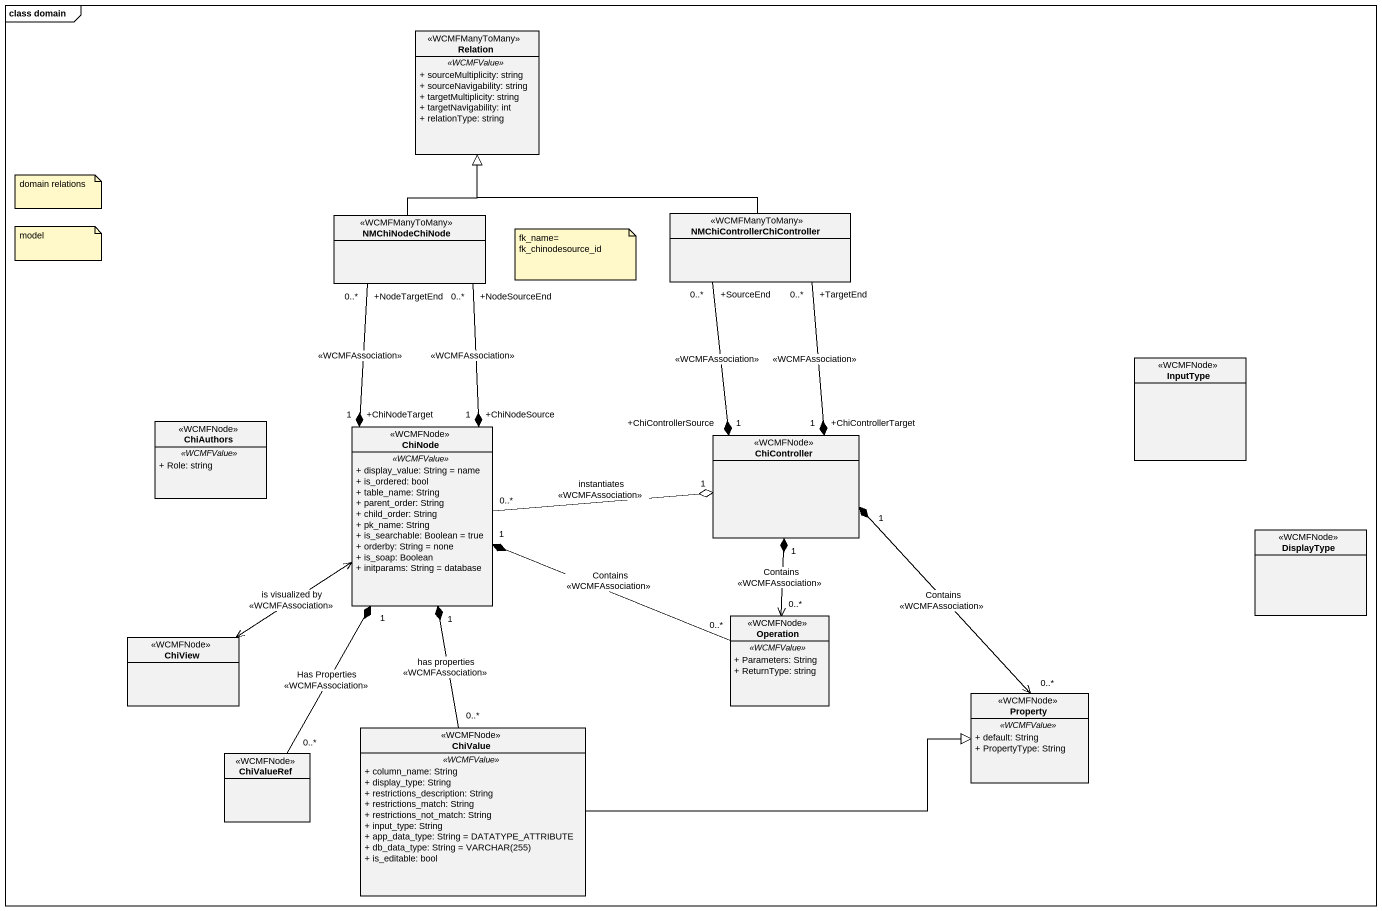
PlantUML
@startuml
mainframe class domain
hide circle
hide empty members
skinparam classAttributeIconSize 0
class Relation <<WCMFManyToMany>> {
  .. <<WCMFValue>> ..
  + sourceMultiplicity: string
  + sourceNavigability: string
  + targetMultiplicity: string
  + targetNavigability: int
  + relationType: string
}
class NMChiNodeChiNode <<WCMFManyToMany>>
class NMChiControllerChiController <<WCMFManyToMany>>
class InputType <<WCMFNode>>
class ChiAuthors <<WCMFNode>> {
  .. <<WCMFValue>> ..
  + Role: string
}
class ChiNode <<WCMFNode>> {
  .. <<WCMFValue>> ..
  + display_value: String = name
  + is_ordered: bool
  + table_name: String
  + parent_order: String
  + child_order: String
  + pk_name: String
  + is_searchable: Boolean = true
  + orderby: String = none
  + is_soap: Boolean
  + initparams: String = database
}
class ChiController <<WCMFNode>>
class DisplayType <<WCMFNode>>
class Operation <<WCMFNode>> {
  .. <<WCMFValue>> ..
  + Parameters: String
  + ReturnType: string
}
class ChiView <<WCMFNode>>
class Property <<WCMFNode>> {
  .. <<WCMFValue>> ..
  + default: String
  + PropertyType: String
}
class ChiValue <<WCMFNode>> {
  .. <<WCMFValue>> ..
  + column_name: String
  + display_type: String
  + restrictions_description: String
  + restrictions_match: String
  + restrictions_not_match: String
  + input_type: String
  + app_data_type: String = DATATYPE_ATTRIBUTE
  {field} + db_data_type: String = VARCHAR(255)
  + is_editable: bool
}
class ChiValueRef <<WCMFNode>>
NMChiNodeChiNode -up-|> Relation
NMChiNodeChiNode "+NodeSourceEnd\n0..*" --* "+ChiNodeSource\n1" ChiNode : <<WCMFAssociation>>
NMChiNodeChiNode "+NodeTargetEnd\n0..*" --* "+ChiNodeTarget\n1" ChiNode : <<WCMFAssociation>>
NMChiControllerChiController -left-|> Relation
NMChiControllerChiController "+TargetEnd\n0..*" --* "+ChiControllerTarget\n1" ChiController : <<WCMFAssociation>>
NMChiControllerChiController "+SourceEnd\n0..*" --* "+ChiControllerSource\n1" ChiController : <<WCMFAssociation>>
ChiNode "0..*" -right-o "1" ChiController : instantiates\n<<WCMFAssociation>>
ChiNode <--> ChiView : is visualized by\n<<WCMFAssociation>>
ChiController "1" *--> "0..*" Property : Contains\n<<WCMFAssociation>>
Operation "0..*" -left-* "1" ChiNode : Contains\n<<WCMFAssociation>>
Operation "0..*" <-up-* "1" ChiController : Contains\n<<WCMFAssociation>>
ChiValue "0..*" -up-* "1" ChiNode : has properties\n<<WCMFAssociation>>
ChiValue -right-|> Property
ChiValueRef "0..*" -up-* "1" ChiNode : Has Properties\n<<WCMFAssociation>>
note as N1
  domain relations
end note
note as N2
  model
end note
note as N3
  fk_name= fk_chinodesource_id
end note
@enduml
